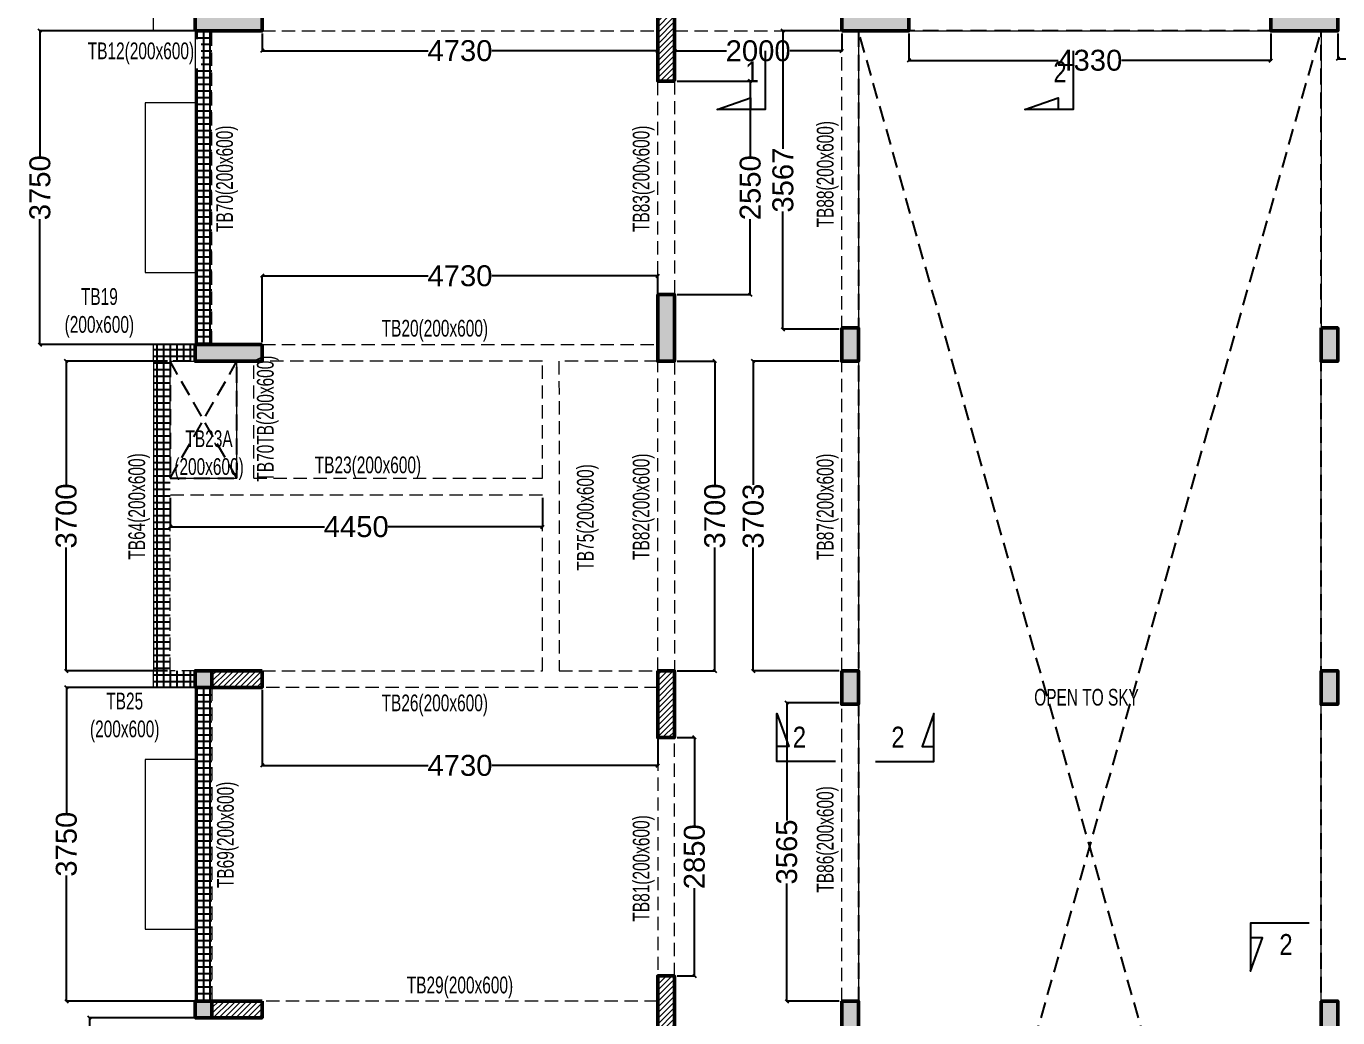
# Model space of a CAD drawing. Header units: millimetres. Extents: x 985 to 38342, y 12 to 70744.
# Drawn here: x 9595 to 25275, y 42807 to 54663 of the extents above; entities that cross this region are included whole.
import ezdxf
from ezdxf.enums import TextEntityAlignment as Align

# ---------------------------------------------------------------- set-up
doc = ezdxf.new("R2010")
doc.units = ezdxf.units.MM
for name, pattern in [('CONTINU', [0]), ('DASHED', [0.75, 0.5, -0.25]), ('HIDDEN', [9.525, 6.35, -3.175])]:
    doc.linetypes.add(name, pattern=pattern)
for name, color, linetype, lineweight in [('A-CLMN', 5, 'Continuous', 50), ('A-CONC-PATT', 253, 'Continuous', 0), ('S - BEAM', 7, 'Continuous', 13), ('S - BEAM TXT', 30, 'Continuous', 13)]:
    doc.layers.add(name, color=color, linetype=linetype, lineweight=lineweight)
for name, color, linetype in [('A-HATCH', 8, 'Continuous'), ('BAND DETAILS', 2, 'Continuous'), ('S-DIM', 8, 'Continuous'), ('SECTION', 4, 'CONTINU'), ('SL-FW-HIDDEN', 1, 'Continuous'), ('TEXT', 7, 'Continuous')]:
    doc.layers.add(name, color=color, linetype=linetype)
doc.styles.add('S - GRID TXT', font='ARIALNB.TTF')
doc.styles.add('SD', font='ARIALNB.TTF')
doc.styles.add('SED', font='ARIALN.TTF', dxfattribs={"height": 50})
doc.styles.add('SOBHA', font='arial.ttf')
doc.styles.add('TITLE', font='tahoma.ttf')
doc.dimstyles.new('S--20', dxfattribs={"dimscale": 20, "dimtxt": 12.5, "dimasz": 2, "dimexe": 0.25, "dimexo": 1.5, "dimgap": 0.1, "dimtad": 0, "dimdec": 0, "dimrnd": 0.0005, "dimzin": 0, "dimdsep": 46, "dimtxsty": 'SOBHA', "dimblk": 'OBLIQUE', "dimcen": 0.09, "dimclrd": 8, "dimclre": 8, "dimclrt": 4, "dimadec": 0, "dimazin": 0, "dimtfac": 1, "dimtdec": 0, "dimtofl": 0, "dimtmove": 0, "dimatfit": 3, "dimfxl": 0.18, "dimtolj": 1, "dimtzin": 0, "dimlwd": -1, "dimlwe": -1, "dimarcsym": 0})
pattern_1 = [(0, (-329675.86, 2225829.38), (0, 79.375), []), (90, (-329675.86, 2225829.38), (-79.375, 5e-15), [])]
pattern_2 = [(45, (-338780.416, 2202602.753), (-33.6759605, 33.6759605), [])]

# ---------------------------------------------------------------- blocks, each defined once
blk = doc.blocks.new('*U5')
at = {"layer": 'SL-FW-HIDDEN', "linetype": 'HIDDEN', "ltscale": 30}
for p, q in [((5530, 19500), (0, 0)), ((0, 19500), (5530, 0))]:
    blk.add_line(p, q, dxfattribs=at)
blk.add_lwpolyline([(0, 19500), (5530, 19500), (5530, 0), (0, 0)], close=True, dxfattribs=at)
at = {"layer": 'SL-FW-HIDDEN', "linetype": 'DASHED', "ltscale": 250, "style": 'TITLE'}
blk.add_attdef('DECRIPTION', text='', height=125, dxfattribs=at).set_placement((960, 116), align=Align.MIDDLE_CENTER)
blk = doc.blocks.new('*U56')
at = {"layer": 'SL-FW-HIDDEN', "linetype": 'HIDDEN', "ltscale": 30}
for p, q in [((800, 1399), (0, 0)), ((0, 1399), (800, 0))]:
    blk.add_line(p, q, dxfattribs=at)
blk.add_lwpolyline([(0, 1399), (800, 1399), (800, 0), (0, 0)], close=True, dxfattribs=at)
at = {"layer": 'SL-FW-HIDDEN', "linetype": 'DASHED', "ltscale": 250, "style": 'TITLE'}
blk.add_attdef('DECRIPTION', text='', height=125, dxfattribs=at).set_placement((960, 116), align=Align.MIDDLE_CENTER)
blk = doc.blocks.new('A$C1f563a89')
at = {"color": 1}
blk.add_line((13761, -7280, 1), (13761, -7280, 1), dxfattribs=at)
at = {"layer": 'S - BEAM', "linetype": 'ByBlock', "ltscale": 25}
for p, q in [((-200, -5080, 1), (-200, -7280, 1)), ((-200, -7280, 1), (300, -7280, 1)), ((301, -7280, 1), (300, -11030, 1)), ((8231, -7280, 2), (8231, -10847, 1)), ((8830, -7280, 1), (13161, -7280, 1)), ((13761, -7280, 2), (13761, -10847, 2)), ((8230, -11230, 1), (8230, -14933, 1)), ((13761, -14933, 1), (13761, -11230, 1)), ((-199, -14930, 2), (-200, -14930, 2)), ((-200, -14930, 2), (-200, -15130, 2)), ((-200, -15130, 2), (301, -15130, 2)), ((300, -15130, 1), (300, -18880, 1)), ((8230, -15315, 0), (8230, -18880, 1)), ((13761, -18880, 1), (13761, -15315, 1))]:
    blk.add_line(p, q, dxfattribs=at)
at = {"layer": 'S - BEAM', "linetype": 'HIDDEN', "ltscale": 25}
for p, q in [((500, -11030, 1), (501, -7280, 1)), ((1100, -7280, 1), (5831, -7280, 1)), ((6031, -7280, 1), (8030, -7280, 1)), ((8031, -10847, 1), (8030, -7280, 2)), ((5831, -10430, 1), (5831, -7880, 1)), ((6031, -7880, 1), (6031, -10430, 1)), ((1100, -11030, 1), (5831, -11030, 1)), ((4451, -11230, 1), (1100, -11230, 1)), ((4451, -12629, 1), (4451, -11230, 1)), ((4650, -11230, 1), (4651, -14930, 1)), ((5831, -11230, 1), (4650, -11230, 1)), ((5831, -14930, 1), (5831, -11230, 1)), ((6031, -11230, 1), (6031, -14930, 1)), ((8030, -14933, 1), (8030, -11230, 1)), ((4451, -14930, 1), (4451, -12832, 1)), ((301, -14930, 2), (0, -14930, 2)), ((1100, -14930, 1), (4451, -14930, 1)), ((4651, -14930, 1), (5831, -14930, 1)), ((500, -15130, 1), (500, -18880, 1)), ((5831, -15130, 1), (1100, -15130, 1)), ((8030, -18880, 1), (8030, -15315, 0)), ((5831, -15730, 1), (5831, -18580, 1)), ((6031, -18580, 1), (6031, -15730, 1)), ((5831, -18880, 1), (1100, -18880, 1))]:
    blk.add_line(p, q, dxfattribs=at)
at = {"layer": 'S - BEAM', "color": 7, "linetype": 'ByBlock', "elevation": 1}
for points in [[(301, -8140), (-299, -8140), (-299, -10170), (301, -10170)], [(301, -15990), (-299, -15990), (-299, -18020), (301, -18020)]]:
    blk.add_lwpolyline(points, dxfattribs=at)
at = {"layer": 'S - BEAM', "linetype": 'ByBlock', "ltscale": 25}
for points, elevation in [([(301, -11030), (-200, -11030), (-200, -11230), (-199, -11230)], 1), ([(-199, -11230), (-199, -14930)], 2), ([(0, -11230), (301, -11230), (301, -11229)], 1), ([(0, -12629), (0, -11230)], 2), ([(800, -12629), (800, -11229)], 0), ([(0, -12629), (800, -12629)], 1)]:
    blk.add_lwpolyline(points, dxfattribs=dict(at, elevation=elevation))
at = {"layer": 'S - BEAM', "linetype": 'HIDDEN', "ltscale": 25}
for points, elevation in [([(1000, -12629), (1000, -11229)], 0), ([(1000, -12629), (4451, -12629)], 1), ([(0, -14930), (0, -12832)], 2), ([(4451, -12832), (0, -12832)], 1)]:
    blk.add_lwpolyline(points, dxfattribs=dict(at, elevation=elevation))
at = {"layer": 'SECTION', "color": 5, "ltscale": 1000, "elevation": 1}
for points in [[(7115, -7519), (7115, -8220), (6540, -8220), (6938, -8080), (6938, -8220)], [(10796, -7519), (10796, -8220), (10221, -8220), (10619, -8080), (10619, -8220)], [(7954, -16015), (7256, -16015), (7256, -15441), (7396, -15838), (7256, -15838)], [(8432, -16015), (9130, -16015), (9130, -15441), (8990, -15838), (9130, -15838)], [(13617, -17947), (12919, -17947), (12919, -18521), (13059, -18124), (12919, -18124)]]:
    blk.add_lwpolyline(points, dxfattribs=at)
at = {"layer": 'SL-FW-HIDDEN', "color": 3, "linetype": 'DASHED', "lineweight": 5, "ltscale": 30, "xscale": -1, "rotation": 180}
for name, p in [('*U5', (8231, -7280, 2)), ('*U56', (0, -11230, 1))]:
    blk.add_blockref(name, p, dxfattribs=at)
at = {"layer": 'S - BEAM TXT', "char_height": 200, "attachment_point": 8, "style": 'S - GRID TXT'}
for s, insert in [('{\\fSwis721 LtCn BT|b0|i0|c0|p34;\\W0.9;TB12(200x600)}', (-348, -7678, 1)), ('{\\fSwis721 LtCn BT|b0|i0|c0|p34;\\W0.9;TB19\\P(200x600)}', (-845, -10949, 1)), ('{\\fSwis721 LtCn BT|b0|i0|c0|p34;\\W0.9;TB20(200x600)}', (3166, -10995, 1)), ('{\\fSwis721 LtCn BT|b0|i0|c0|p34;\\W0.9;TB23A\\P(200x600)}', (466, -12649, 1)), ('{\\fSwis721 LtCn BT|b0|i0|c0|p34;\\W0.9;TB23(200x600)}', (2366, -12629, 1)), ('{\\fSwis721 LtCn BT|b0|i0|c0|p34;\\W0.9;TB25\\P(200x600)}', (-542, -15786, 1)), ('{\\fSwis721 LtCn BT|b0|i0|c0|p34;\\W0.9;TB26(200x600)}', (3165, -15475, 1)), ('{\\fSwis721 LtCn BT|b0|i0|c0|p34;\\W0.9;TB29(200x600)}', (3466, -18848, 2))]:
    blk.add_mtext(s, dxfattribs=dict(at, insert=insert))
at = {"layer": 'S - BEAM TXT', "char_height": 200, "attachment_point": 8, "rotation": 90, "style": 'S - GRID TXT'}
for s, insert in [('{\\fSwis721 LtCn BT|b0|i0|c0|p34;\\W0.9;TB70(200x600)}', (812, -9047, 1)), ('{\\fSwis721 LtCn BT|b0|i0|c0|p34;\\W0.9;TB83(200x600)}', (5792, -9048, 2)), ('{\\fSwis721 LtCn BT|b0|i0|c0|p34;\\W0.9;TB88(200x600)}', (7992, -8993, 2)), ('{\\fSwis721 LtCn BT|b0|i0|c0|p34;\\W0.9;TB70TB(200x600)}', (1299, -11915, 2)), ('{\\fSwis721 LtCn BT|b0|i0|c0|p34;\\W0.9;TB64(200x600)}', (-238, -12966, 2)), ('{\\fSwis721 LtCn BT|b0|i0|c0|p34;\\W0.9;TB82(200x600)}', (5792, -12969, 1)), ('{\\fSwis721 LtCn BT|b0|i0|c0|p34;\\W0.9;TB87(200x600)}', (7992, -12970, 1)), ('{\\fSwis721 LtCn BT|b0|i0|c0|p34;\\W0.9;TB75(200x600)}', (5125, -13097, 1)), ('{\\fSwis721 LtCn BT|b0|i0|c0|p34;\\W0.9;TB69(200x600)}', (822, -16893, 1)), ('{\\fSwis721 LtCn BT|b0|i0|c0|p34;\\W0.9;TB86(200x600)}', (7992, -16947, 1)), ('{\\fSwis721 LtCn BT|b0|i0|c0|p34;\\W0.9;TB81(200x600)}', (5792, -17294, 1))]:
    blk.add_mtext(s, dxfattribs=dict(at, insert=insert))
at = {"layer": 'SECTION', "linetype": 'Continuous', "style": 'SED'}
for s, p in [('1', (6879, -7894, 1)), ('2', (10560, -7894, 1)), ('2', (7445, -15849, 1)), ('2', (8623, -15849, 1))]:
    blk.add_text(s, height=250, rotation=0.0105, dxfattribs=at).set_placement(p)
blk.add_text('2', height=250, dxfattribs=at).set_placement((13262, -18329, 1))
at = {"layer": 'TEXT', "color": 4, "linetype": 'Continuous', "insert": (10957, -15350, 2), "char_height": 200, "attachment_point": 8, "rotation": 359.9895, "style": 'SD'}
blk.add_mtext('{\\fSwis721 LtCn BT|b0|i0|c0|p34;\\W0.9;OPEN TO SKY}', dxfattribs=at)
blk = doc.blocks.new('TERRACE CL')
at = {"layer": 'A-CONC-PATT'}
h = blk.add_hatch(color=256, dxfattribs=at)
h.dxf.hatch_style = 1
h.paths.add_polyline_path([(3310, 31580), (2510, 31580), (2510, 31380), (3310, 31380)])
h = blk.add_hatch(dxfattribs=at)
h.set_pattern_fill('ANSI31', color=256, scale=15)
h.set_pattern_definition(pattern_2)
h.paths.add_polyline_path([(8040, 30780), (8240, 30780), (8240, 31580), (8040, 31580)])
h = blk.add_hatch(color=256, dxfattribs=at)
h.dxf.hatch_style = 1
h.paths.add_polyline_path([(10240, 31580), (10240, 31380), (11040, 31380), (11040, 31580)])
h = blk.add_hatch(color=256, dxfattribs=at)
h.dxf.hatch_style = 1
h.paths.add_polyline_path([(16170, 31380), (16170, 31580), (15370, 31580), (15370, 31380)])
h = blk.add_hatch(color=256, dxfattribs=at)
h.dxf.hatch_style = 1
h.paths.add_polyline_path([(8240, 28230), (8040, 28230), (8040, 27430), (8240, 27430)])
h = blk.add_hatch(color=256, dxfattribs=at)
h.dxf.hatch_style = 1
h.paths.add_polyline_path([(10440, 27830), (10240, 27830), (10240, 27430), (10440, 27430)])
h = blk.add_hatch(color=256, dxfattribs=at)
h.dxf.hatch_style = 1
h.paths.add_polyline_path([(16170, 27830), (15970, 27830), (15970, 27430), (16170, 27430)])
h = blk.add_hatch(color=256, dxfattribs=at)
h.dxf.hatch_style = 1
h.paths.add_polyline_path([(3310, 27430), (3310, 27630), (2510, 27630), (2510, 27430)])
h = blk.add_hatch(color=256, dxfattribs=at)
h.dxf.hatch_style = 1
h.paths.add_polyline_path([(2710, 23730), (2510, 23730), (2510, 23530), (2710, 23530)])
h = blk.add_hatch(dxfattribs=at)
h.set_pattern_fill('ANSI31', color=256, scale=15)
h.set_pattern_definition(pattern_2)
h.paths.add_polyline_path([(3310, 23530), (3310, 23730), (2710, 23730), (2710, 23530)])
h = blk.add_hatch(dxfattribs=at)
h.set_pattern_fill('ANSI31', color=256, scale=15)
h.set_pattern_definition(pattern_2)
h.paths.add_polyline_path([(3310, 23530), (3310, 23730), (2710, 23730), (2710, 23530)])
h = blk.add_hatch(dxfattribs=at)
h.set_pattern_fill('ANSI31', color=256, scale=15)
h.set_pattern_definition(pattern_2)
h.paths.add_polyline_path([(8240, 23730), (8040, 23730), (8040, 22930), (8240, 22930)])
h = blk.add_hatch(color=256, dxfattribs=at)
h.dxf.hatch_style = 1
h.paths.add_polyline_path([(10440, 23730), (10240, 23730), (10240, 23330), (10440, 23330)])
h = blk.add_hatch(color=256, dxfattribs=at)
h.dxf.hatch_style = 1
h.paths.add_polyline_path([(16170, 23730), (15970, 23730), (15970, 23330), (16170, 23330)])
h = blk.add_hatch(dxfattribs=at)
h.set_pattern_fill('ANSI31', color=256, scale=15)
h.set_pattern_definition(pattern_2)
h.paths.add_polyline_path([(8040, 19280), (8240, 19280), (8240, 20080), (8040, 20080)])
h = blk.add_hatch(color=256, dxfattribs=at)
h.dxf.hatch_style = 1
h.paths.add_polyline_path([(2710, 19780), (2510, 19780), (2510, 19580), (2710, 19580)])
h = blk.add_hatch(dxfattribs=at)
h.set_pattern_fill('ANSI31', color=256, scale=15)
h.set_pattern_definition(pattern_2)
h.paths.add_polyline_path([(3310, 19580), (3310, 19780), (2710, 19780), (2710, 19580)])
h = blk.add_hatch(color=256, dxfattribs=at)
h.dxf.hatch_style = 1
h.paths.add_polyline_path([(10440, 19780), (10240, 19780), (10240, 19380), (10440, 19380)])
h = blk.add_hatch(color=256, dxfattribs=at)
h.dxf.hatch_style = 1
h.paths.add_polyline_path([(16170, 19780), (15970, 19780), (15970, 19380), (16170, 19380)])
at = {"layer": 'A-CLMN'}
for points, elevation in [([(2510, 31380), (2510, 31580), (3310, 31580), (3310, 31380)], 1), ([(8240, 30780), (8040, 30780), (8040, 31580), (8240, 31580)], 1), ([(8240, 30780), (8040, 30780), (8040, 31580), (8240, 31580)], 1), ([(10240, 31380), (10240, 31580), (11040, 31580), (11040, 31380)], 1), ([(16170, 31580), (16170, 31380), (15370, 31380), (15370, 31580)], 1), ([(8040, 28230), (8240, 28230), (8240, 27430), (8040, 27430)], 1), ([(10240, 27830), (10440, 27830), (10440, 27430), (10240, 27430)], 1), ([(15970, 27830), (16170, 27830), (16170, 27430), (15970, 27430)], 1), ([(3310, 27630), (3310, 27430), (2510, 27430), (2510, 27630)], 0), ([(2710, 23730), (2510, 23730), (2510, 23530), (2710, 23530)], 1), ([(3310, 23730), (3310, 23530), (2710, 23530), (2710, 23730)], 1), ([(3310, 23730), (3310, 23530), (2710, 23530), (2710, 23730)], 1), ([(8040, 23730), (8240, 23730), (8240, 22930), (8040, 22930)], 1), ([(10240, 23730), (10440, 23730), (10440, 23330), (10240, 23330)], 1), ([(15970, 23730), (16170, 23730), (16170, 23330), (15970, 23330)], 1), ([(8240, 19280), (8040, 19280), (8040, 20080), (8240, 20080)], 1), ([(2710, 19780), (2510, 19780), (2510, 19580), (2710, 19580)], 0), ([(3310, 19780), (3310, 19580), (2710, 19580), (2710, 19780)], 1), ([(10240, 19780), (10440, 19780), (10440, 19380), (10240, 19380)], 1), ([(15970, 19780), (16170, 19780), (16170, 19380), (15970, 19380)], 1)]:
    blk.add_lwpolyline(points, close=True, dxfattribs=dict(at, elevation=elevation))
blk = doc.blocks.new('_Oblique')
at = {"color": 0, "linetype": 'ByBlock', "lineweight": -2}
blk.add_line((-0.5, -0.5), (0.5, 0.5), dxfattribs=at)
blk = doc.blocks.new('*D273')
at = {"layer": 'Defpoints', "color": 0, "linetype": 'ByBlock', "transparency": 16777216}
for p in [(12415, 54607), (17145, 54607), (17145, 54370)]:
    blk.add_point(p, dxfattribs=at)
at = {"layer": 'S-DIM', "color": 8, "transparency": 16777216}
for p, q in [((12415, 54577), (12415, 54365)), ((17145, 54577), (17145, 54365)), ((12415, 54370), (14400, 54370)), ((17145, 54370), (15160, 54370))]:
    blk.add_line(p, q, dxfattribs=at)
at = {"layer": 'S-DIM', "color": 8, "linetype": 'ByBlock', "transparency": 16777216, "xscale": 40, "yscale": 40, "zscale": 40, "rotation": 180}
blk.add_blockref('_Oblique', (12415, 54370), dxfattribs=at)
at = {"layer": 'S-DIM', "color": 8, "linetype": 'ByBlock', "transparency": 16777216, "xscale": 40, "yscale": 40, "zscale": 40}
blk.add_blockref('_Oblique', (17145, 54370), dxfattribs=at)
at = {"layer": 'S-DIM', "color": 4, "linetype": 'ByBlock', "transparency": 16777216, "insert": (14780, 54370), "char_height": 250, "attachment_point": 5, "style": 'SOBHA'}
blk.add_mtext('\\A1;4730', dxfattribs=at)
blk = doc.blocks.new('*D274')
at = {"layer": 'Defpoints', "color": 0, "linetype": 'ByBlock', "transparency": 16777216}
for p in [(17345, 54607), (19345, 54607), (19345, 54368)]:
    blk.add_point(p, dxfattribs=at)
at = {"layer": 'S-DIM', "color": 8, "transparency": 16777216}
for p, q in [((17345, 54577), (17345, 54363)), ((19345, 54577), (19345, 54363)), ((17345, 54368), (17968, 54368)), ((19345, 54368), (18722, 54368))]:
    blk.add_line(p, q, dxfattribs=at)
at = {"layer": 'S-DIM', "color": 8, "linetype": 'ByBlock', "transparency": 16777216, "xscale": 40, "yscale": 40, "zscale": 40, "rotation": 180}
blk.add_blockref('_Oblique', (17345, 54368), dxfattribs=at)
at = {"layer": 'S-DIM', "color": 8, "linetype": 'ByBlock', "transparency": 16777216, "xscale": 40, "yscale": 40, "zscale": 40}
blk.add_blockref('_Oblique', (19345, 54368), dxfattribs=at)
at = {"layer": 'S-DIM', "color": 4, "linetype": 'ByBlock', "transparency": 16777216, "insert": (18345, 54368), "char_height": 250, "attachment_point": 5, "style": 'SOBHA'}
blk.add_mtext('\\A1;2000', dxfattribs=at)
blk = doc.blocks.new('*D275')
at = {"layer": 'Defpoints', "color": 0, "linetype": 'ByBlock', "transparency": 16777216}
for p in [(20145, 54607, 0), (24475, 54607), (24475, 54255)]:
    blk.add_point(p, dxfattribs=at)
at = {"layer": 'S-DIM', "color": 8, "transparency": 16777216}
for p, q in [((20145, 54577), (20145, 54250)), ((24475, 54577), (24475, 54250)), ((20145, 54255), (21930, 54255)), ((24475, 54255), (22690, 54255))]:
    blk.add_line(p, q, dxfattribs=at)
at = {"layer": 'S-DIM', "color": 8, "linetype": 'ByBlock', "transparency": 16777216, "xscale": 40, "yscale": 40, "zscale": 40, "rotation": 180}
blk.add_blockref('_Oblique', (20145, 54255), dxfattribs=at)
at = {"layer": 'S-DIM', "color": 8, "linetype": 'ByBlock', "transparency": 16777216, "xscale": 40, "yscale": 40, "zscale": 40}
blk.add_blockref('_Oblique', (24475, 54255), dxfattribs=at)
at = {"layer": 'S-DIM', "color": 4, "linetype": 'ByBlock', "transparency": 16777216, "insert": (22310, 54255), "char_height": 250, "attachment_point": 5, "style": 'SOBHA'}
blk.add_mtext('\\A1;4330', dxfattribs=at)
blk = doc.blocks.new('*D293')
at = {"layer": 'Defpoints', "color": 0, "linetype": 'ByBlock', "transparency": 16777216}
for p in [(25275, 54607), (27275, 54607), (27275, 54274)]:
    blk.add_point(p, dxfattribs=at)
at = {"layer": 'S-DIM', "color": 8, "transparency": 16777216}
for p, q in [((25275, 54577), (25275, 54269)), ((27275, 54577), (27275, 54269)), ((25275, 54274), (25898, 54274)), ((27275, 54274), (26652, 54274))]:
    blk.add_line(p, q, dxfattribs=at)
at = {"layer": 'S-DIM', "color": 8, "linetype": 'ByBlock', "transparency": 16777216, "xscale": 40, "yscale": 40, "zscale": 40, "rotation": 180}
blk.add_blockref('_Oblique', (25275, 54274), dxfattribs=at)
at = {"layer": 'S-DIM', "color": 8, "linetype": 'ByBlock', "transparency": 16777216, "xscale": 40, "yscale": 40, "zscale": 40}
blk.add_blockref('_Oblique', (27275, 54274), dxfattribs=at)
at = {"layer": 'S-DIM', "color": 4, "linetype": 'ByBlock', "transparency": 16777216, "insert": (26275, 54274), "char_height": 250, "attachment_point": 5, "style": 'SOBHA'}
blk.add_mtext('\\A1;2000', dxfattribs=at)
blk = doc.blocks.new('*D295')
at = {"layer": 'Defpoints', "color": 0, "linetype": 'ByBlock', "transparency": 16777216}
for p in [(17145, 51678), (12415, 50857), (17145, 50857)]:
    blk.add_point(p, dxfattribs=at)
at = {"layer": 'S-DIM', "color": 8, "transparency": 16777216}
for p, q in [((12415, 50887), (12415, 51683)), ((12415, 51678), (14400, 51678)), ((17145, 51678), (15160, 51678)), ((17145, 50887), (17145, 51683))]:
    blk.add_line(p, q, dxfattribs=at)
at = {"layer": 'S-DIM', "color": 8, "linetype": 'ByBlock', "transparency": 16777216, "xscale": 40, "yscale": 40, "zscale": 40, "rotation": 180}
blk.add_blockref('_Oblique', (12415, 51678), dxfattribs=at)
at = {"layer": 'S-DIM', "color": 8, "linetype": 'ByBlock', "transparency": 16777216, "xscale": 40, "yscale": 40, "zscale": 40}
blk.add_blockref('_Oblique', (17145, 51678), dxfattribs=at)
at = {"layer": 'S-DIM', "color": 4, "linetype": 'ByBlock', "transparency": 16777216, "insert": (14780, 51678), "char_height": 250, "attachment_point": 5, "style": 'SOBHA'}
blk.add_mtext('\\A1;4730', dxfattribs=at)
blk = doc.blocks.new('*D297')
at = {"layer": 'Defpoints', "color": 0, "linetype": 'ByBlock', "transparency": 16777216}
for p in [(11314, 49055, 0), (15765, 49055, 0), (11314, 48678)]:
    blk.add_point(p, dxfattribs=at)
at = {"layer": 'S-DIM', "color": 8, "transparency": 16777216}
for p, q in [((11314, 49025), (11314, 48673)), ((15765, 49025), (15765, 48673)), ((11314, 48678), (13160, 48678)), ((15765, 48678), (13920, 48678))]:
    blk.add_line(p, q, dxfattribs=at)
at = {"layer": 'S-DIM', "color": 8, "linetype": 'ByBlock', "transparency": 16777216, "xscale": 40, "yscale": 40, "zscale": 40, "rotation": 180}
blk.add_blockref('_Oblique', (11314, 48678), dxfattribs=at)
at = {"layer": 'S-DIM', "color": 8, "linetype": 'ByBlock', "transparency": 16777216, "xscale": 40, "yscale": 40, "zscale": 40}
blk.add_blockref('_Oblique', (15765, 48678), dxfattribs=at)
at = {"layer": 'S-DIM', "color": 4, "linetype": 'ByBlock', "transparency": 16777216, "insert": (13540, 48678), "char_height": 250, "attachment_point": 5, "style": 'SOBHA'}
blk.add_mtext('\\A1;4450', dxfattribs=at)
blk = doc.blocks.new('*D298')
at = {"layer": 'Defpoints', "color": 0, "linetype": 'ByBlock', "transparency": 16777216}
for p in [(12415, 46757), (17145, 46757), (12415, 45823)]:
    blk.add_point(p, dxfattribs=at)
at = {"layer": 'S-DIM', "color": 8, "transparency": 16777216}
for p, q in [((12415, 46727), (12415, 45818)), ((17145, 46727), (17145, 45818)), ((12415, 45823), (14400, 45823)), ((17145, 45823), (15160, 45823))]:
    blk.add_line(p, q, dxfattribs=at)
at = {"layer": 'S-DIM', "color": 8, "linetype": 'ByBlock', "transparency": 16777216, "xscale": 40, "yscale": 40, "zscale": 40, "rotation": 180}
blk.add_blockref('_Oblique', (12415, 45823), dxfattribs=at)
at = {"layer": 'S-DIM', "color": 8, "linetype": 'ByBlock', "transparency": 16777216, "xscale": 40, "yscale": 40, "zscale": 40}
blk.add_blockref('_Oblique', (17145, 45823), dxfattribs=at)
at = {"layer": 'S-DIM', "color": 4, "linetype": 'ByBlock', "transparency": 16777216, "insert": (14780, 45823), "char_height": 250, "attachment_point": 5, "style": 'SOBHA'}
blk.add_mtext('\\A1;4730', dxfattribs=at)
blk = doc.blocks.new('*D233')
at = {"layer": 'Defpoints', "color": 0, "linetype": 'ByBlock', "transparency": 16777216}
for p in [(11314, 50657, 0), (10073, 46957), (11314, 46957, 1)]:
    blk.add_point(p, dxfattribs=at)
at = {"layer": 'S-DIM', "color": 8, "transparency": 16777216}
for p, q in [((11284, 50657), (10068, 50657)), ((10073, 50657), (10073, 49181)), ((10073, 46957), (10073, 48432)), ((11284, 46957), (10068, 46957))]:
    blk.add_line(p, q, dxfattribs=at)
at = {"layer": 'S-DIM', "color": 8, "linetype": 'ByBlock', "transparency": 16777216, "xscale": 40, "yscale": 40, "zscale": 40}
for p, rotation in [((10073, 50657), 90), ((10073, 46957), 270)]:
    blk.add_blockref('_Oblique', p, dxfattribs=dict(at, rotation=rotation))
at = {"layer": 'S-DIM', "color": 4, "linetype": 'ByBlock', "transparency": 16777216, "insert": (10073, 48807), "char_height": 250, "attachment_point": 5, "rotation": 90, "style": 'SOBHA'}
blk.add_mtext('\\A1;3700', dxfattribs=at)
blk = doc.blocks.new('*D320')
at = {"layer": 'Defpoints', "color": 0, "linetype": 'ByBlock', "transparency": 16777216}
for p in [(11815, 42807), (10351, 39057), (11815, 39057)]:
    blk.add_point(p, dxfattribs=at)
at = {"layer": 'S-DIM', "color": 8, "transparency": 16777216}
for p, q in [((11785, 42807), (10346, 42807)), ((10351, 42807), (10351, 41306)), ((10351, 39057), (10351, 40557)), ((11785, 39057), (10346, 39057))]:
    blk.add_line(p, q, dxfattribs=at)
at = {"layer": 'S-DIM', "color": 8, "linetype": 'ByBlock', "transparency": 16777216, "xscale": 40, "yscale": 40, "zscale": 40}
for p, rotation in [((10351, 42807), 90), ((10351, 39057), 270)]:
    blk.add_blockref('_Oblique', p, dxfattribs=dict(at, rotation=rotation))
at = {"layer": 'S-DIM', "color": 4, "linetype": 'ByBlock', "transparency": 16777216, "insert": (10351, 40932), "char_height": 250, "attachment_point": 5, "rotation": 90, "style": 'SOBHA'}
blk.add_mtext('\\A1;3750', dxfattribs=at)
blk = doc.blocks.new('*D321')
at = {"layer": 'Defpoints', "color": 0, "linetype": 'ByBlock', "transparency": 16777216}
for p in [(11815, 46757), (10075, 43007), (11815, 43007, 0)]:
    blk.add_point(p, dxfattribs=at)
at = {"layer": 'S-DIM', "color": 8, "transparency": 16777216}
for p, q in [((11785, 46757), (10070, 46757)), ((10075, 46757), (10075, 45256)), ((10075, 43007), (10075, 44507)), ((11785, 43007), (10070, 43007))]:
    blk.add_line(p, q, dxfattribs=at)
at = {"layer": 'S-DIM', "color": 8, "linetype": 'ByBlock', "transparency": 16777216, "xscale": 40, "yscale": 40, "zscale": 40}
for p, rotation in [((10075, 46757), 90), ((10075, 43007), 270)]:
    blk.add_blockref('_Oblique', p, dxfattribs=dict(at, rotation=rotation))
at = {"layer": 'S-DIM', "color": 4, "linetype": 'ByBlock', "transparency": 16777216, "insert": (10075, 44882), "char_height": 250, "attachment_point": 5, "rotation": 90, "style": 'SOBHA'}
blk.add_mtext('\\A1;3750', dxfattribs=at)
blk = doc.blocks.new('*D236')
at = {"layer": 'Defpoints', "color": 0, "linetype": 'ByBlock', "transparency": 16777216}
for p in [(11815, 54607, 0), (9759, 50857), (11815, 50857, 0)]:
    blk.add_point(p, dxfattribs=at)
at = {"layer": 'S-DIM', "color": 8, "transparency": 16777216}
for p, q in [((11785, 54607), (9754, 54607)), ((9759, 54607), (9759, 53106)), ((9759, 50857), (9759, 52357)), ((11785, 50857), (9754, 50857))]:
    blk.add_line(p, q, dxfattribs=at)
at = {"layer": 'S-DIM', "color": 8, "linetype": 'ByBlock', "transparency": 16777216, "xscale": 40, "yscale": 40, "zscale": 40}
for p, rotation in [((9759, 54607), 90), ((9759, 50857), 270)]:
    blk.add_blockref('_Oblique', p, dxfattribs=dict(at, rotation=rotation))
at = {"layer": 'S-DIM', "color": 4, "linetype": 'ByBlock', "transparency": 16777216, "insert": (9759, 52732), "char_height": 250, "attachment_point": 5, "rotation": 90, "style": 'SOBHA'}
blk.add_mtext('\\A1;3750', dxfattribs=at)
blk = doc.blocks.new('*D325')
at = {"layer": 'Defpoints', "color": 0, "linetype": 'ByBlock', "transparency": 16777216}
for p in [(17345, 46157), (17583, 46157), (17345, 43307)]:
    blk.add_point(p, dxfattribs=at)
at = {"layer": 'S-DIM', "color": 8, "transparency": 16777216}
for p, q in [((17375, 46157), (17588, 46157)), ((17583, 46157), (17583, 45109)), ((17583, 43307), (17583, 44355)), ((17375, 43307), (17588, 43307))]:
    blk.add_line(p, q, dxfattribs=at)
at = {"layer": 'S-DIM', "color": 8, "linetype": 'ByBlock', "transparency": 16777216, "xscale": 40, "yscale": 40, "zscale": 40}
for p, rotation in [((17583, 46157), 90), ((17583, 43307), 270)]:
    blk.add_blockref('_Oblique', p, dxfattribs=dict(at, rotation=rotation))
at = {"layer": 'S-DIM', "color": 4, "linetype": 'ByBlock', "transparency": 16777216, "insert": (17583, 44732), "char_height": 250, "attachment_point": 5, "rotation": 90, "style": 'SOBHA'}
blk.add_mtext('\\A1;2850', dxfattribs=at)
blk = doc.blocks.new('*D326')
at = {"layer": 'Defpoints', "color": 0, "linetype": 'ByBlock', "transparency": 16777216}
for p in [(17345, 50657), (17827, 50657), (17345, 46957, 0)]:
    blk.add_point(p, dxfattribs=at)
at = {"layer": 'S-DIM', "color": 8, "transparency": 16777216}
for p, q in [((17375, 50657), (17832, 50657)), ((17827, 50657), (17827, 49181)), ((17827, 46957), (17827, 48432)), ((17375, 46957), (17832, 46957))]:
    blk.add_line(p, q, dxfattribs=at)
at = {"layer": 'S-DIM', "color": 8, "linetype": 'ByBlock', "transparency": 16777216, "xscale": 40, "yscale": 40, "zscale": 40}
for p, rotation in [((17827, 50657), 90), ((17827, 46957), 270)]:
    blk.add_blockref('_Oblique', p, dxfattribs=dict(at, rotation=rotation))
at = {"layer": 'S-DIM', "color": 4, "linetype": 'ByBlock', "transparency": 16777216, "insert": (17827, 48807), "char_height": 250, "attachment_point": 5, "rotation": 90, "style": 'SOBHA'}
blk.add_mtext('\\A1;3700', dxfattribs=at)
blk = doc.blocks.new('*D327')
at = {"layer": 'Defpoints', "color": 0, "linetype": 'ByBlock', "transparency": 16777216}
for p in [(17345, 54007, 0), (18251, 54007), (17345, 51457)]:
    blk.add_point(p, dxfattribs=at)
at = {"layer": 'S-DIM', "color": 8, "transparency": 16777216}
for p, q in [((17375, 54007), (18256, 54007)), ((18251, 54007), (18251, 53109)), ((18251, 51457), (18251, 52355)), ((17375, 51457), (18256, 51457))]:
    blk.add_line(p, q, dxfattribs=at)
at = {"layer": 'S-DIM', "color": 8, "linetype": 'ByBlock', "transparency": 16777216, "xscale": 40, "yscale": 40, "zscale": 40}
for p, rotation in [((18251, 54007), 90), ((18251, 51457), 270)]:
    blk.add_blockref('_Oblique', p, dxfattribs=dict(at, rotation=rotation))
at = {"layer": 'S-DIM', "color": 4, "linetype": 'ByBlock', "transparency": 16777216, "insert": (18251, 52732), "char_height": 250, "attachment_point": 5, "rotation": 90, "style": 'SOBHA'}
blk.add_mtext('\\A1;2550', dxfattribs=at)
blk = doc.blocks.new('*D330')
at = {"layer": 'Defpoints', "color": 0, "linetype": 'ByBlock', "transparency": 16777216}
for p in [(18687, 46571), (19345, 46571, 0), (19345, 43007, 0)]:
    blk.add_point(p, dxfattribs=at)
at = {"layer": 'S-DIM', "color": 8, "transparency": 16777216}
for p, q in [((19315, 46571), (18682, 46571)), ((18687, 46571), (18687, 45165)), ((18687, 43007), (18687, 44413)), ((19315, 43007), (18682, 43007))]:
    blk.add_line(p, q, dxfattribs=at)
at = {"layer": 'S-DIM', "color": 8, "linetype": 'ByBlock', "transparency": 16777216, "xscale": 40, "yscale": 40, "zscale": 40}
for p, rotation in [((18687, 46571), 90), ((18687, 43007), 270)]:
    blk.add_blockref('_Oblique', p, dxfattribs=dict(at, rotation=rotation))
at = {"layer": 'S-DIM', "color": 4, "linetype": 'ByBlock', "transparency": 16777216, "insert": (18687, 44789), "char_height": 250, "attachment_point": 5, "rotation": 90, "style": 'SOBHA'}
blk.add_mtext('\\A1;3565', dxfattribs=at)
blk = doc.blocks.new('*D331')
at = {"layer": 'Defpoints', "color": 0, "linetype": 'ByBlock', "transparency": 16777216}
for p in [(18287, 50657), (19345, 50657, 0), (19345, 46954, 0)]:
    blk.add_point(p, dxfattribs=at)
at = {"layer": 'S-DIM', "color": 8, "transparency": 16777216}
for p, q in [((19315, 50657), (18282, 50657)), ((18287, 50657), (18287, 49180)), ((18287, 46954), (18287, 48430)), ((19315, 46954), (18282, 46954))]:
    blk.add_line(p, q, dxfattribs=at)
at = {"layer": 'S-DIM', "color": 8, "linetype": 'ByBlock', "transparency": 16777216, "xscale": 40, "yscale": 40, "zscale": 40}
for p, rotation in [((18287, 50657), 90), ((18287, 46954), 270)]:
    blk.add_blockref('_Oblique', p, dxfattribs=dict(at, rotation=rotation))
at = {"layer": 'S-DIM', "color": 4, "linetype": 'ByBlock', "transparency": 16777216, "insert": (18287, 48805), "char_height": 250, "attachment_point": 5, "rotation": 90, "style": 'SOBHA'}
blk.add_mtext('\\A1;3703', dxfattribs=at)
blk = doc.blocks.new('*D332')
at = {"layer": 'Defpoints', "color": 0, "linetype": 'ByBlock', "transparency": 16777216}
for p in [(18642, 54607), (19345, 54607, 1), (19345, 51039, 1)]:
    blk.add_point(p, dxfattribs=at)
at = {"layer": 'S-DIM', "color": 8, "transparency": 16777216}
for p, q in [((19315, 54607), (18637, 54607)), ((18642, 54607), (18642, 53198)), ((18642, 51039), (18642, 52448)), ((19315, 51039), (18637, 51039))]:
    blk.add_line(p, q, dxfattribs=at)
at = {"layer": 'S-DIM', "color": 8, "linetype": 'ByBlock', "transparency": 16777216, "xscale": 40, "yscale": 40, "zscale": 40}
for p, rotation in [((18642, 54607), 90), ((18642, 51039), 270)]:
    blk.add_blockref('_Oblique', p, dxfattribs=dict(at, rotation=rotation))
at = {"layer": 'S-DIM', "color": 4, "linetype": 'ByBlock', "transparency": 16777216, "insert": (18642, 52823), "char_height": 250, "attachment_point": 5, "rotation": 90, "style": 'SOBHA'}
blk.add_mtext('\\A1;3567', dxfattribs=at)

msp = doc.modelspace()

# ---------------------------------------------------------------- hatches: boundary and pattern name
at = {"layer": 'A-HATCH', "linetype": 'ByBlock'}
h = msp.add_hatch(dxfattribs=at)
h.set_pattern_fill('NET', color=8, scale=25)
h.set_pattern_definition(pattern_1)
h.paths.add_polyline_path([(11614.6, 50856.6), (11814.6, 50856.6), (11814.8, 54606.6), (11614.8, 54606.6), (11614.8, 54510.1), (11686.2, 54510.1), (11686.2, 54158.4), (11614.8, 54158.4)])
h = msp.add_hatch(dxfattribs=at)
h.set_pattern_fill('NET', color=8, scale=25)
h.set_pattern_definition(pattern_1)
edge = h.paths.add_edge_path()
edge.add_line((11614.6, 50656.6), (11314.5, 50656.5))
edge.add_line((11314.5, 50656.5), (11314.3, 46956.6))
edge.add_line((11314.3, 46956.6), (11614.6, 46956.6))
edge.add_line((11614.6, 46956.6), (11614.8, 46756.6))
edge.add_line((11614.8, 46756.6), (11114, 46756.6))
edge.add_line((11114, 46756.6), (11113.5, 50856.6))
edge.add_line((11113.5, 50856.6), (11614.8, 50856.6))
edge.add_line((11614.8, 50856.6), (11614.9, 50656.6))
h = msp.add_hatch(dxfattribs=at)
h.set_pattern_fill('NET', color=8, scale=25)
h.set_pattern_definition(pattern_1)
h.paths.add_polyline_path([(11614.6, 43006.6), (11814.6, 43006.6), (11814.6, 46756.6), (11614.6, 46756.6)])

# ---------------------------------------------------------------- block references
at = {"layer": 'BAND DETAILS', "linetype": 'ByBlock'}
msp.add_blockref('TERRACE CL', (9104.6, 23226.6, -0.2), dxfattribs=at)
at = {"layer": 'S - BEAM', "color": 7, "linetype": 'ByBlock'}
msp.add_blockref('A$C1f563a89', (11314.1, 61886.6, -0.8), dxfattribs=at)

# ---------------------------------------------------------------- dimensions: what is measured, and where the dimension line sits
at = {"layer": 'S-DIM', "linetype": 'ByBlock'}
for base, p1, p2, picture, middle in [((9758.8, 50856.6), (11814.8, 54606.6, -0.2), (11814.6, 50856.6, -0.2), '*D236', (9758.8, 52731.6)), ((18641.5, 54606.6), (19344.7, 51039.3, 0.6), (19344.6, 54606.6, 1), '*D332', (18641.5, 52823)), ((18250.6, 54006.6), (17344.7, 51456.6), (17344.6, 54006.6, 0.4), '*D327', (18250.6, 52731.6)), ((10072.7, 46956.6), (11314.5, 50656.6, -0.2), (11314.3, 46956.6, 0.8), '*D233', (10072.7, 48806.6)), ((17826.6, 50656.6), (17344.6, 46956.6, 0.4), (17344.7, 50656.6), '*D326', (17826.6, 48806.6)), ((18287.4, 50656.6), (19344.5, 46953.9, 0), (19344.5, 50656.6, 0.4), '*D331', (18287.4, 48805.3)), ((10074.6, 43006.7), (11814.6, 46756.6), (11814.6, 43006.7, 0.4), '*D321', (10074.6, 44881.6)), ((18686.9, 46571.3), (19344.5, 43006.6, -0.2), (19344.5, 46571.3, -0.4), '*D330', (18686.9, 44788.9)), ((17582.9, 46156.6), (17344.7, 43306.6), (17344.7, 46156.6), '*D325', (17582.9, 44731.6)), ((10351.1, 39056.6), (11814.6, 42806.6), (11814.6, 39056.6), '*D320', (10351.1, 40931.6))]:
    dim = msp.add_linear_dim(base=base, p1=p1, p2=p2, angle=90, dimstyle='S--20', dxfattribs=at)
    dim.commit()
    dim.dimension.update_dxf_attribs({"geometry": picture, "text_midpoint": middle})
for base, p1, p2, picture, middle in [((17144.7, 54369.7), (12414.6, 54606.6), (17144.7, 54606.6), '*D273', (14779.6, 54369.7)), ((19344.6, 54368), (17344.7, 54606.6), (19344.6, 54606.6), '*D274', (18344.7, 54368)), ((24474.7, 54255.2), (20144.6, 54606.6, 0.4), (24474.7, 54606.6), '*D275', (22309.6, 54255.2)), ((27274.9, 54274.4), (25274.7, 54606.6), (27274.9, 54606.6), '*D293', (26274.8, 54274.4)), ((17144.7, 51678), (12414.6, 50856.6), (17144.7, 50856.6), '*D295', (14779.6, 51678)), ((11314.5, 48677.7), (15764.9, 49054.5, 0.4), (11314.5, 49054.6, 0.4), '*D297', (13539.7, 48677.7)), ((12414.6, 45822.7), (17144.7, 46756.6), (12414.6, 46756.6), '*D298', (14779.6, 45822.7))]:
    dim = msp.add_linear_dim(base=base, p1=p1, p2=p2, dimstyle='S--20', dxfattribs=at)
    dim.commit()
    dim.dimension.update_dxf_attribs({"geometry": picture, "text_midpoint": middle})

doc.saveas('drawing.dxf')
